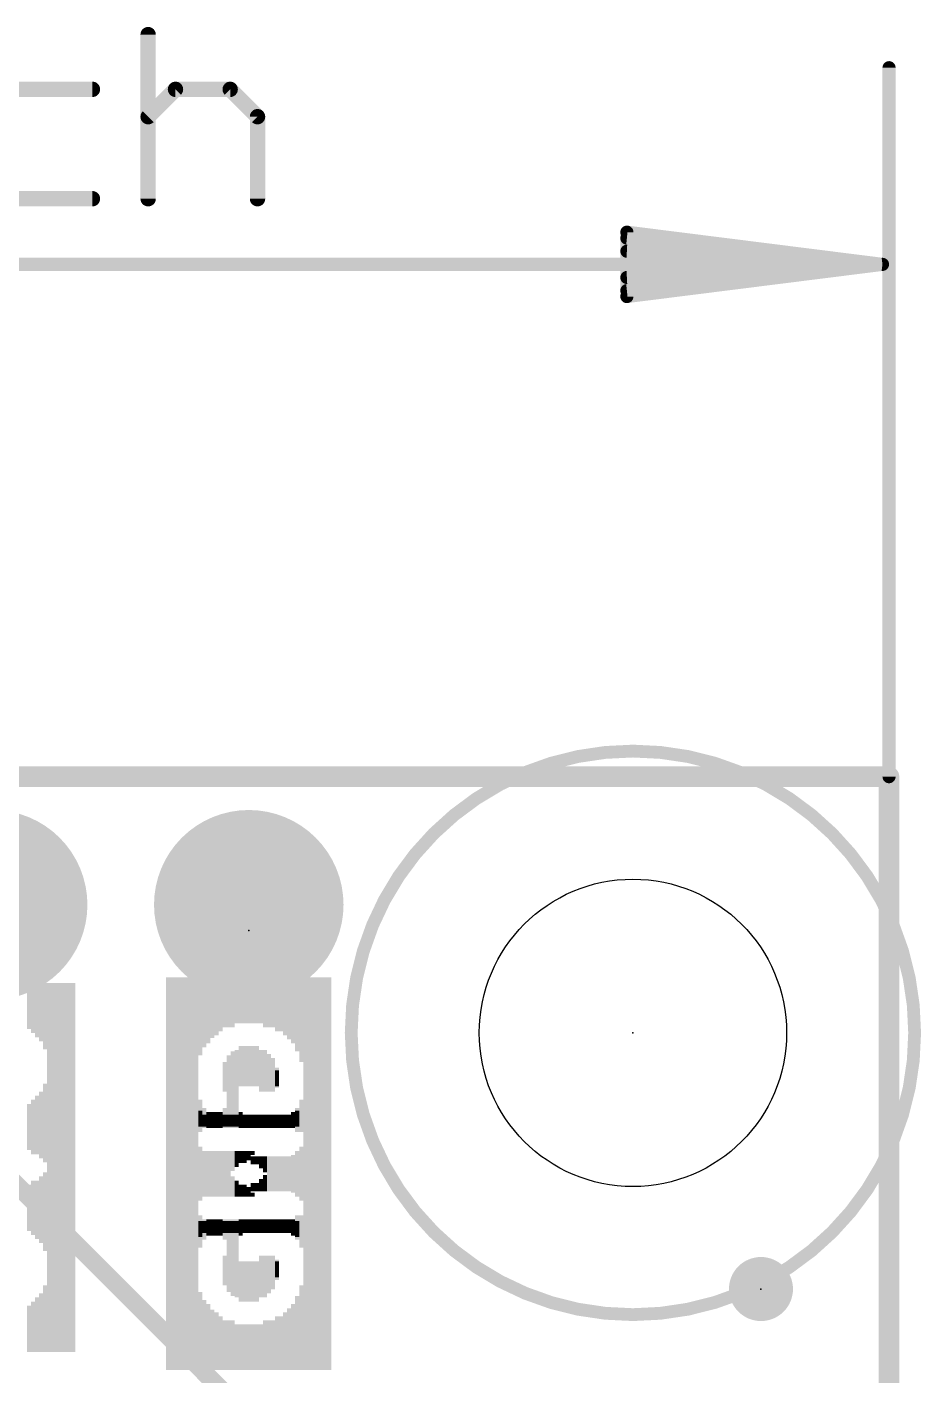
# Model space of a CAD drawing. Extents: x -37 to 70, y -13 to 33.
# Drawn here: x 16.85 to 25.72, y 19.47 to 32.83 of the extents above; entities that cross this region are included whole.
import ezdxf

# ---------------------------------------------------------------- set-up
doc = ezdxf.new("R2010")
doc.units = 0
for name, color, linetype in [('1', 12, 'CONTINUOUS'), ('16', 132, 'CONTINUOUS'), ('17', 110, 'CONTINUOUS'), ('20', 53, 'CONTINUOUS'), ('21', 41, 'CONTINUOUS'), ('22', 40, 'CONTINUOUS'), ('23', 53, 'CONTINUOUS'), ('24', 53, 'CONTINUOUS'), ('39', 12, 'CONTINUOUS'), ('47', 253, 'CONTINUOUS'), ('51', 53, 'CONTINUOUS')]:
    doc.layers.add(name, color=color, linetype=linetype)

# ---------------------------------------------------------------- blocks, each defined once
blk = doc.blocks.new('PIE')
at = {"const_width": 0.5}
blk.add_lwpolyline([(0, -0.25, 1), (0, 0.25, 1), (0, -0.25)], format="xyb", dxfattribs=at)
blk = doc.blocks.new('RECT')
blk.add_solid([(-0.5, -0.5), (0.5, -0.5), (-0.5, 0.5), (0.5, 0.5)])
blk = doc.blocks.new('ROUNDP')
at = {"const_width": 0.5}
blk.add_lwpolyline([(0, -0.25, 1), (0, 0.25, 1), (0, -0.25)], format="xyb", dxfattribs=at)

msp = doc.modelspace()

# ---------------------------------------------------------------- linework, layer by layer
at = {"layer": '1'}
for points, const_width in [([(0, 25.4), (25.4, 25.4)], 0.2032), ([(25.4, 25.4), (25.4, 0)], 0.2032), ([(19.05, 19.05), (13.97, 24.13)], 0.1778)]:
    msp.add_lwpolyline(points, dxfattribs=dict(at, const_width=const_width))
at = {"layer": '1', "const_width": 0.1016}
for points in [[(25.4508, 25.4, 1), (25.3492, 25.4)], [(25.4, 25.3492, 1), (25.4, 25.4508)]]:
    msp.add_lwpolyline(points, format="xyb", dxfattribs=at)
at = {"layer": '16', "const_width": 0.2032}
for points in [[(25.4, 25.4), (0, 25.4)], [(25.4, 0), (25.4, 25.4)]]:
    msp.add_lwpolyline(points, dxfattribs=at)
at = {"layer": '16', "const_width": 0.1016}
for points in [[(25.4508, 25.4, 1), (25.3492, 25.4)], [(25.4, 25.3492, 1), (25.4, 25.4508)]]:
    msp.add_lwpolyline(points, format="xyb", dxfattribs=at)
at = {"layer": '20', "const_width": 0.2032}
for points in [[(25.4, 25.4), (0, 25.4)], [(25.4, 0), (25.4, 25.4)]]:
    msp.add_lwpolyline(points, dxfattribs=at)
at = {"layer": '20', "const_width": 0.1016}
for points in [[(25.4508, 25.4, 1), (25.3492, 25.4)], [(25.4, 25.3492, 1), (25.4, 25.4508)]]:
    msp.add_lwpolyline(points, format="xyb", dxfattribs=at)
at = {"layer": '20'}
msp.add_circle((22.86, 22.86), 1.524, dxfattribs=at)
at = {"layer": '23'}
for p in [(22.86, 22.86), (24.13, 20.32)]:
    msp.add_point(p, dxfattribs=at)
at = {"layer": '24'}
for p in [(19.05, 23.876), (24.13, 20.32)]:
    msp.add_point(p, dxfattribs=at)
at = {"layer": '39', "const_width": 0.127}
msp.add_lwpolyline([(22.86, 20.066, 1), (22.86, 25.654, 1), (22.86, 20.066)], format="xyb", dxfattribs=at)
at = {"layer": '47'}
for points, const_width in [([(18.052, 32.7577), (18.052, 31.1307)], 0.1524), ([(25.4, 25.4), (25.4, 32.43)], 0.13), ([(17.4995, 32.2154), (16.686, 32.2154)], 0.1524), ([(18.052, 31.9442), (18.3232, 32.2154)], 0.1524), ([(18.3232, 32.2154), (18.8655, 32.2154)], 0.1524), ([(18.8655, 32.2154), (19.1367, 31.9442)], 0.1524), ([(19.1367, 31.9442), (19.1367, 31.1307)], 0.1524), ([(16.686, 31.1307), (17.4995, 31.1307)], 0.1524), ([(25.335, 30.48), (22.8, 30.7992)], 0.13), ([(22.8, 30.7992), (22.8, 30.1608)], 0.13), ([(25.335, 30.48), (22.8, 30.74)], 0.13), ([(25.335, 30.48), (22.8, 30.61)], 0.13), ([(25.335, 30.48), (0.065, 30.48)], 0.13), ([(22.8, 30.1608), (25.335, 30.48)], 0.13), ([(22.8, 30.35), (25.335, 30.48)], 0.13), ([(22.8, 30.22), (25.335, 30.48)], 0.13)]:
    msp.add_lwpolyline(points, dxfattribs=dict(at, const_width=const_width))
for points, const_width in [([(18.0901, 32.7577, 1), (18.0139, 32.7577)], 0.0762), ([(25.4325, 32.43, 1), (25.3675, 32.43)], 0.065), ([(17.4995, 32.1773, 1), (17.4995, 32.2535)], 0.0762), ([(18.3232, 32.2535, 1), (18.3232, 32.1773)], 0.0762), ([(18.3501, 32.1884, 1), (18.2962, 32.2423)], 0.0762), ([(18.8925, 32.2423, 1), (18.8386, 32.1884)], 0.0762), ([(18.8655, 32.1773, 1), (18.8655, 32.2535)], 0.0762), ([(18.0251, 31.9711, 1), (18.079, 31.9173)], 0.0762), ([(19.1748, 31.9442, 1), (19.0986, 31.9442)], 0.0762), ([(19.1097, 31.9173, 1), (19.1636, 31.9711)], 0.0762), ([(17.4995, 31.0926, 1), (17.4995, 31.1688)], 0.0762), ([(18.0139, 31.1307, 1), (18.0901, 31.1307)], 0.0762), ([(19.0986, 31.1307, 1), (19.1748, 31.1307)], 0.0762), ([(22.8041, 30.8315, 1), (22.7959, 30.767)], 0.065), ([(22.8325, 30.7992, 1), (22.7675, 30.7992)], 0.065), ([(22.8033, 30.7723, 1), (22.7967, 30.7077)], 0.065), ([(22.8017, 30.6425, 1), (22.7983, 30.5775)], 0.065), ([(25.3391, 30.4478, 1), (25.3309, 30.5122)], 0.065), ([(25.3309, 30.4478, 1), (25.3391, 30.5122)], 0.065), ([(25.3383, 30.4477, 1), (25.3317, 30.5123)], 0.065), ([(25.3317, 30.4477, 1), (25.3383, 30.5123)], 0.065), ([(25.3333, 30.4475, 1), (25.3367, 30.5125)], 0.065), ([(25.3367, 30.4475, 1), (25.3333, 30.5125)], 0.065), ([(25.335, 30.4475, 1), (25.335, 30.5125)], 0.065), ([(22.7983, 30.3825, 1), (22.8017, 30.3175)], 0.065), ([(22.7967, 30.2523, 1), (22.8033, 30.1877)], 0.065), ([(22.7959, 30.193, 1), (22.8041, 30.1285)], 0.065), ([(22.7675, 30.1608, 1), (22.8325, 30.1608)], 0.065), ([(25.3675, 25.4, 1), (25.4325, 25.4)], 0.065)]:
    msp.add_lwpolyline(points, format="xyb", dxfattribs=dict(at, const_width=const_width))

# ---------------------------------------------------------------- block references
at = {"layer": '1', "xscale": 0.635, "yscale": 0.635}
msp.add_blockref('PIE', (24.13, 20.32), dxfattribs=at)
at = {"layer": '16', "xscale": 0.635, "yscale": 0.635}
msp.add_blockref('PIE', (24.13, 20.32), dxfattribs=at)
at = {"layer": '17', "xscale": 1.8796, "yscale": 1.8796, "rotation": 90}
for p in [(16.51, 24.13), (16.51, 24.13), (19.05, 24.13), (19.05, 24.13)]:
    msp.add_blockref('ROUNDP', p, dxfattribs=at)
at = {"layer": '21', "yscale": 0.04, "rotation": 90}
for p, xscale in [((18.25, 21.47), 3.88), ((18.29, 21.47), 3.88), ((18.33, 21.47), 3.88), ((18.37, 21.47), 3.88), ((18.41, 21.47), 3.88), ((18.45, 21.47), 3.88), ((18.49, 21.47), 3.88), ((18.53, 22.01), 2.8), ((18.57, 23.03), 0.76), ((18.61, 23.07), 0.68), ((18.65, 23.09), 0.64), ((18.69, 23.11), 0.6), ((18.73, 23.13), 0.56), ((18.77, 23.15), 0.52), ((18.81, 23.17), 0.48), ((18.85, 23.17), 0.48), ((18.89, 23.19), 0.44), ((18.93, 23.19), 0.44), ((18.97, 23.19), 0.44), ((19.01, 23.19), 0.44), ((19.05, 23.19), 0.44), ((19.09, 23.19), 0.44), ((19.13, 23.19), 0.44), ((19.17, 23.19), 0.44), ((19.21, 23.19), 0.44), ((19.25, 23.17), 0.48), ((19.29, 23.17), 0.48), ((19.33, 23.15), 0.52), ((19.37, 23.15), 0.52), ((19.41, 23.13), 0.56), ((19.45, 23.11), 0.6), ((19.49, 23.09), 0.64), ((19.53, 23.05), 0.72), ((19.57, 22.99), 0.84), ((19.61, 21.47), 3.88), ((19.65, 21.47), 3.88), ((19.69, 21.47), 3.88), ((19.73, 21.47), 3.88), ((19.77, 21.47), 3.88), ((19.81, 21.47), 3.88), ((19.85, 21.47), 3.88), ((16.87, 23.117), 0.44), ((16.91, 23.097), 0.48), ((16.95, 23.077), 0.52), ((16.99, 23.057), 0.56), ((17.03, 23.017), 0.64), ((17.07, 21.517), 3.64), ((17.11, 21.517), 3.64), ((17.15, 21.517), 3.64), ((17.19, 21.517), 3.64), ((17.23, 21.517), 3.64), ((17.27, 21.517), 3.64), ((17.31, 21.517), 3.64), ((18.97, 22.53), 0.4), ((19.01, 22.53), 0.4), ((19.05, 22.53), 0.4), ((19.09, 22.53), 0.4), ((19.13, 22.53), 0.4), ((18.85, 22.47), 0.28), ((18.89, 22.49), 0.32), ((18.93, 22.51), 0.36), ((19.17, 22.51), 0.36), ((19.21, 22.51), 0.36), ((19.25, 22.49), 0.32), ((19.29, 22.47), 0.28), ((18.81, 22.45), 0.24), ((19.33, 22.41), 0.16), ((17.03, 21.957), 0.76), ((16.95, 21.937), 0.56), ((16.99, 21.937), 0.64), ((16.87, 21.917), 0.44), ((16.91, 21.917), 0.52), ((18.57, 22.01), 0.16), ((19.53, 22.01), 0.16), ((19.57, 21.99), 0.2), ((18.61, 21.99), 0.12), ((18.65, 21.99), 0.12), ((18.69, 21.99), 0.12), ((18.73, 21.99), 0.12), ((18.77, 21.99), 0.12), ((18.81, 21.99), 0.12), ((18.85, 21.99), 0.12), ((18.89, 21.99), 0.12), ((18.93, 21.99), 0.12), ((18.97, 21.99), 0.12), ((19.01, 21.99), 0.12), ((19.05, 21.99), 0.12), ((19.09, 21.99), 0.12), ((19.13, 21.99), 0.12), ((19.17, 21.99), 0.12), ((19.21, 21.99), 0.12), ((19.25, 21.99), 0.12), ((19.29, 21.99), 0.12), ((19.33, 21.99), 0.12), ((19.37, 21.99), 0.12), ((19.41, 21.99), 0.12), ((19.45, 21.99), 0.12), ((19.49, 21.99), 0.12), ((18.57, 21.49), 0.48), ((18.61, 21.49), 0.4), ((18.65, 21.51), 0.36), ((18.69, 21.51), 0.36), ((18.73, 21.53), 0.32), ((18.77, 21.55), 0.28), ((18.81, 21.57), 0.24), ((18.85, 21.57), 0.24), ((18.89, 21.59), 0.2), ((18.93, 21.61), 0.16), ((18.97, 21.63), 0.12), ((19.01, 21.63), 0.12), ((19.05, 21.65), 0.08), ((19.09, 21.67), 0.04), ((19.53, 21.47), 0.44), ((19.57, 21.49), 0.48), ((19.33, 21.41), 0.24), ((19.37, 21.43), 0.28), ((19.41, 21.45), 0.32), ((19.45, 21.45), 0.32), ((19.49, 21.47), 0.36), ((16.99, 21.097), 0.64), ((17.03, 21.077), 0.76), ((19.17, 21.35), 0.12), ((19.21, 21.37), 0.16), ((19.25, 21.39), 0.2), ((19.29, 21.39), 0.2), ((16.87, 21.117), 0.44), ((16.91, 21.117), 0.52), ((16.95, 21.097), 0.56), ((19.05, 21.31), 0.04), ((19.09, 21.33), 0.08), ((19.13, 21.33), 0.08), ((18.57, 20.89), 0.32), ((18.61, 20.91), 0.2), ((18.65, 20.93), 0.16), ((18.69, 20.93), 0.16), ((18.73, 20.93), 0.16), ((18.77, 20.93), 0.16), ((18.81, 20.91), 0.2), ((18.85, 20.65), 0.72), ((18.89, 20.63), 0.76), ((18.93, 20.63), 0.76), ((18.97, 20.93), 0.16), ((19.01, 20.95), 0.12), ((19.05, 20.95), 0.12), ((19.09, 20.95), 0.12), ((19.13, 20.95), 0.12), ((19.17, 20.95), 0.12), ((19.21, 20.95), 0.12), ((19.25, 20.95), 0.12), ((19.29, 20.95), 0.12), ((19.33, 20.95), 0.12), ((19.37, 20.95), 0.12), ((19.41, 20.95), 0.12), ((19.45, 20.95), 0.12), ((19.49, 20.93), 0.16), ((19.53, 20.93), 0.24), ((19.57, 20.89), 0.32), ((18.81, 20.51), 0.28), ((19.17, 20.45), 0.4), ((19.21, 20.45), 0.4), ((19.25, 20.47), 0.36), ((19.29, 20.49), 0.32), ((19.33, 20.51), 0.2), ((18.97, 20.35), 0.28), ((17.03, 20.017), 0.64), ((18.53, 19.95), 0.84), ((19.01, 20.33), 0.24), ((19.05, 20.33), 0.24), ((19.09, 20.33), 0.24), ((19.13, 20.33), 0.24), ((19.57, 19.93), 0.8), ((16.95, 19.957), 0.52), ((16.99, 19.977), 0.56), ((18.57, 19.91), 0.76), ((18.61, 19.87), 0.68), ((19.53, 19.89), 0.72), ((16.87, 19.917), 0.44), ((16.91, 19.937), 0.48), ((18.65, 19.85), 0.64), ((18.69, 19.81), 0.56), ((18.73, 19.81), 0.56), ((19.41, 19.81), 0.56), ((19.45, 19.83), 0.6), ((19.49, 19.85), 0.64), ((18.77, 19.79), 0.52), ((18.81, 19.77), 0.48), ((18.85, 19.77), 0.48), ((18.89, 19.77), 0.48), ((18.93, 19.75), 0.44), ((18.97, 19.75), 0.44), ((19.01, 19.75), 0.44), ((19.05, 19.75), 0.44), ((19.09, 19.75), 0.44), ((19.13, 19.75), 0.44), ((19.17, 19.75), 0.44), ((19.21, 19.77), 0.48), ((19.25, 19.77), 0.48), ((19.29, 19.77), 0.48), ((19.33, 19.79), 0.52), ((19.37, 19.79), 0.52)]:
    msp.add_blockref('RECT', p, dxfattribs=dict(at, xscale=xscale))
at = {"layer": '22', "yscale": 0.04, "rotation": 270}
for p, xscale in [((18.25, 21.456), 3.88), ((18.29, 21.456), 3.88), ((18.33, 21.456), 3.88), ((18.37, 21.456), 3.88), ((18.41, 21.456), 3.88), ((18.45, 21.456), 3.88), ((18.49, 21.456), 3.88), ((18.53, 22.976), 0.84), ((18.57, 23.016), 0.76), ((18.61, 23.056), 0.68), ((18.65, 23.076), 0.64), ((18.69, 23.116), 0.56), ((18.73, 23.116), 0.56), ((18.77, 23.136), 0.52), ((18.81, 23.156), 0.48), ((18.85, 23.156), 0.48), ((18.89, 23.156), 0.48), ((18.93, 23.176), 0.44), ((18.97, 23.176), 0.44), ((19.01, 23.176), 0.44), ((19.05, 23.176), 0.44), ((19.09, 23.176), 0.44), ((19.13, 23.176), 0.44), ((19.17, 23.176), 0.44), ((19.21, 23.156), 0.48), ((19.25, 23.156), 0.48), ((19.29, 23.156), 0.48), ((19.33, 23.136), 0.52), ((19.37, 23.136), 0.52), ((19.41, 23.116), 0.56), ((19.45, 23.096), 0.6), ((19.49, 23.076), 0.64), ((19.53, 23.036), 0.72), ((19.57, 22.996), 0.8), ((19.61, 21.456), 3.88), ((19.65, 21.456), 3.88), ((19.69, 21.456), 3.88), ((19.73, 21.456), 3.88), ((19.77, 21.456), 3.88), ((19.81, 21.456), 3.88), ((19.85, 21.456), 3.88), ((16.87, 23.136), 0.44), ((16.91, 23.116), 0.48), ((16.95, 23.096), 0.52), ((16.99, 23.076), 0.56), ((17.03, 23.036), 0.64), ((17.07, 21.536), 3.64), ((17.11, 21.536), 3.64), ((17.15, 21.536), 3.64), ((17.19, 21.536), 3.64), ((17.23, 21.536), 3.64), ((17.27, 21.536), 3.64), ((17.31, 21.536), 3.64), ((18.85, 22.276), 0.72), ((18.89, 22.296), 0.76), ((18.93, 22.296), 0.76), ((18.97, 22.576), 0.28), ((19.01, 22.596), 0.24), ((19.05, 22.596), 0.24), ((19.09, 22.596), 0.24), ((19.13, 22.596), 0.24), ((19.17, 22.476), 0.4), ((19.21, 22.476), 0.4), ((19.25, 22.456), 0.36), ((19.29, 22.436), 0.32), ((18.81, 22.416), 0.28), ((19.33, 22.416), 0.2), ((17.03, 21.976), 0.76), ((16.91, 21.936), 0.52), ((16.95, 21.956), 0.56), ((16.99, 21.956), 0.64), ((18.53, 20.916), 2.8), ((18.57, 22.036), 0.32), ((19.57, 22.036), 0.32), ((16.87, 21.936), 0.44), ((18.61, 22.016), 0.2), ((18.65, 21.996), 0.16), ((18.69, 21.996), 0.16), ((18.73, 21.996), 0.16), ((18.77, 21.996), 0.16), ((18.81, 22.016), 0.2), ((18.97, 21.996), 0.16), ((19.49, 21.996), 0.16), ((19.53, 21.996), 0.24), ((19.01, 21.976), 0.12), ((19.05, 21.976), 0.12), ((19.09, 21.976), 0.12), ((19.13, 21.976), 0.12), ((19.17, 21.976), 0.12), ((19.21, 21.976), 0.12), ((19.25, 21.976), 0.12), ((19.29, 21.976), 0.12), ((19.33, 21.976), 0.12), ((19.37, 21.976), 0.12), ((19.41, 21.976), 0.12), ((19.45, 21.976), 0.12), ((18.57, 21.436), 0.48), ((19.53, 21.456), 0.44), ((19.57, 21.436), 0.48), ((18.61, 21.436), 0.4), ((18.65, 21.416), 0.36), ((18.69, 21.416), 0.36), ((18.73, 21.396), 0.32), ((19.05, 21.616), 0.04), ((19.09, 21.596), 0.08), ((19.13, 21.596), 0.08), ((19.17, 21.576), 0.12), ((19.21, 21.556), 0.16), ((19.25, 21.536), 0.2), ((19.29, 21.536), 0.2), ((19.33, 21.516), 0.24), ((19.37, 21.496), 0.28), ((19.41, 21.476), 0.32), ((19.45, 21.476), 0.32), ((19.49, 21.456), 0.36), ((16.91, 21.136), 0.52), ((16.95, 21.116), 0.56), ((16.99, 21.116), 0.64), ((17.03, 21.096), 0.76), ((18.77, 21.376), 0.28), ((18.81, 21.356), 0.24), ((18.85, 21.356), 0.24), ((18.89, 21.336), 0.2), ((18.93, 21.316), 0.16), ((16.87, 21.136), 0.44), ((18.97, 21.296), 0.12), ((19.01, 21.296), 0.12), ((19.05, 21.276), 0.08), ((19.09, 21.256), 0.04), ((18.57, 20.916), 0.16), ((18.61, 20.936), 0.12), ((18.65, 20.936), 0.12), ((18.69, 20.936), 0.12), ((18.73, 20.936), 0.12), ((18.77, 20.936), 0.12), ((18.81, 20.936), 0.12), ((18.85, 20.936), 0.12), ((18.89, 20.936), 0.12), ((18.93, 20.936), 0.12), ((18.97, 20.936), 0.12), ((19.01, 20.936), 0.12), ((19.05, 20.936), 0.12), ((19.09, 20.936), 0.12), ((19.13, 20.936), 0.12), ((19.17, 20.936), 0.12), ((19.21, 20.936), 0.12), ((19.25, 20.936), 0.12), ((19.29, 20.936), 0.12), ((19.33, 20.936), 0.12), ((19.37, 20.936), 0.12), ((19.41, 20.936), 0.12), ((19.45, 20.936), 0.12), ((19.49, 20.936), 0.12), ((19.53, 20.916), 0.16), ((19.57, 20.936), 0.2), ((18.81, 20.476), 0.24), ((18.85, 20.456), 0.28), ((18.89, 20.436), 0.32), ((18.93, 20.416), 0.36), ((18.97, 20.396), 0.4), ((19.01, 20.396), 0.4), ((19.05, 20.396), 0.4), ((19.09, 20.396), 0.4), ((19.13, 20.396), 0.4), ((19.17, 20.416), 0.36), ((19.21, 20.416), 0.36), ((19.25, 20.436), 0.32), ((19.29, 20.456), 0.28), ((19.33, 20.516), 0.16), ((17.03, 20.036), 0.64), ((19.57, 19.936), 0.84), ((16.91, 19.956), 0.48), ((16.95, 19.976), 0.52), ((16.99, 19.996), 0.56), ((18.57, 19.896), 0.76), ((18.61, 19.856), 0.68), ((19.53, 19.876), 0.72), ((16.87, 19.936), 0.44), ((18.65, 19.836), 0.64), ((18.69, 19.816), 0.6), ((18.73, 19.796), 0.56), ((19.41, 19.796), 0.56), ((19.45, 19.816), 0.6), ((19.49, 19.836), 0.64), ((18.77, 19.776), 0.52), ((18.81, 19.756), 0.48), ((18.85, 19.756), 0.48), ((18.89, 19.736), 0.44), ((18.93, 19.736), 0.44), ((18.97, 19.736), 0.44), ((19.01, 19.736), 0.44), ((19.05, 19.736), 0.44), ((19.09, 19.736), 0.44), ((19.13, 19.736), 0.44), ((19.17, 19.736), 0.44), ((19.21, 19.736), 0.44), ((19.25, 19.756), 0.48), ((19.29, 19.756), 0.48), ((19.33, 19.776), 0.52), ((19.37, 19.776), 0.52)]:
    msp.add_blockref('RECT', p, dxfattribs=dict(at, xscale=xscale))
at = {"layer": '51', "xscale": 0.508, "yscale": 0.508}
msp.add_blockref('RECT', (19.05, 24.13), dxfattribs=at)

doc.saveas('drawing.dxf')
